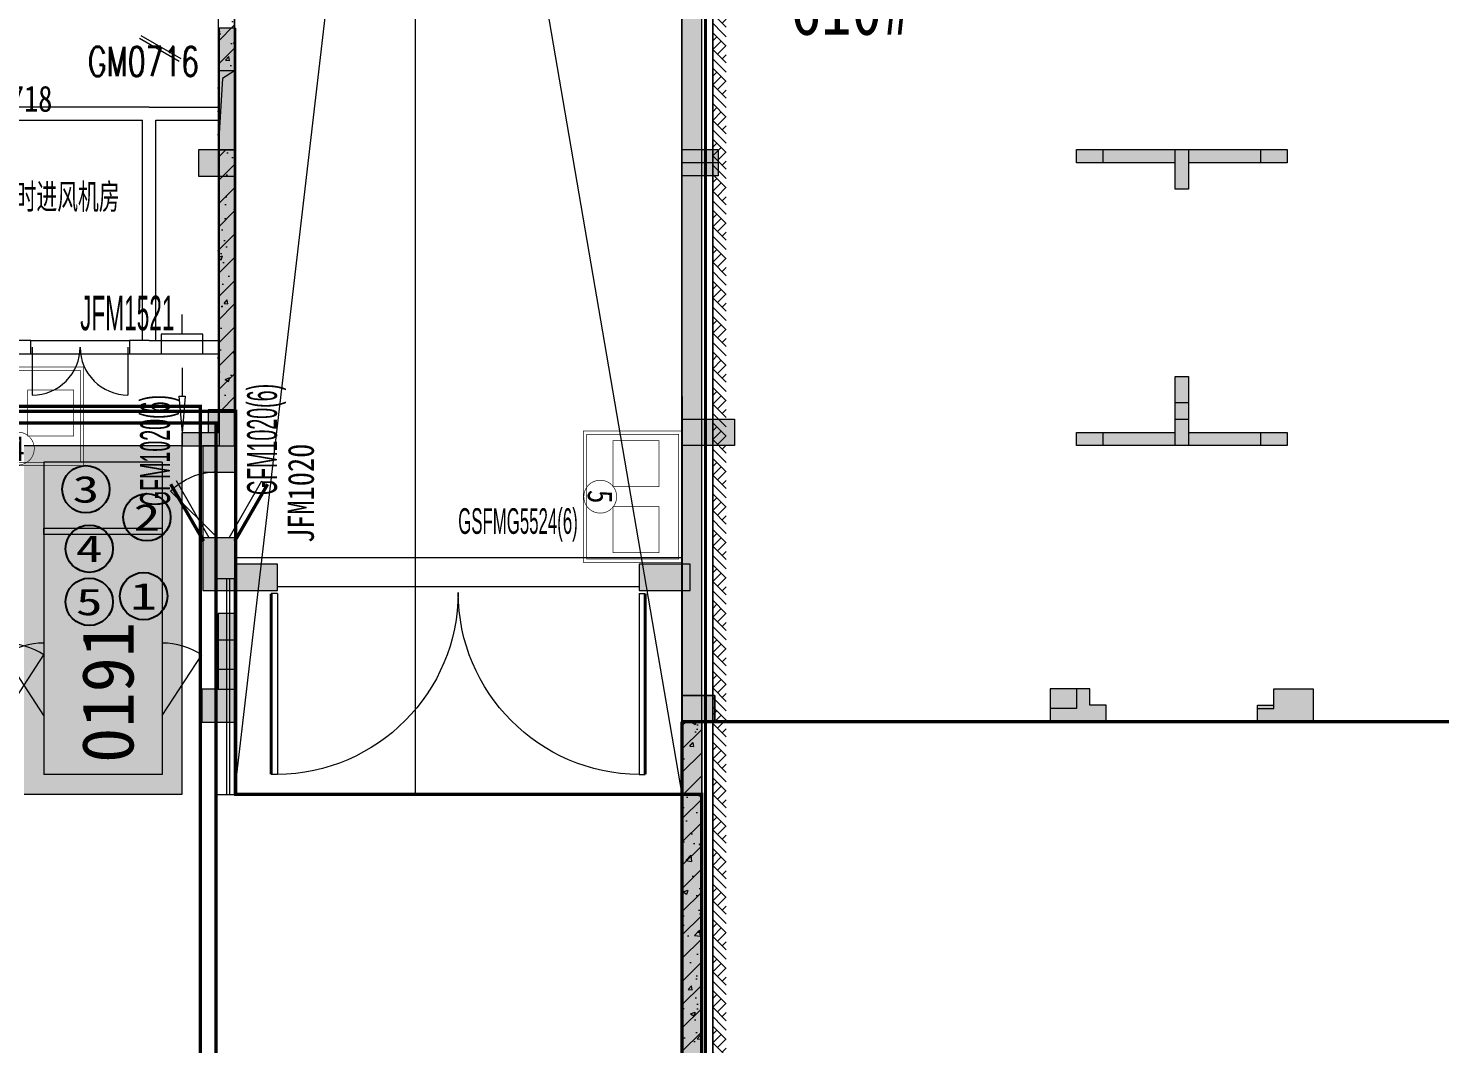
# Model space of a CAD drawing. Extents: x -264757 to 1033689, y 4049843 to 4347093.
# Drawn here: x -31994 to -10533, y 4177216 to 4192658 of the extents above; entities that cross this region are included whole.
import ezdxf
from ezdxf.enums import TextEntityAlignment as Align

# ---------------------------------------------------------------- set-up
doc = ezdxf.new("R2010")
doc.units = 0
doc.header["$LTSCALE"] = 1000
doc.header["$MEASUREMENT"] = 0
doc.linetypes.add('DASH', pattern=[0.35, 0.25, -0.1])
for name, color, linetype in [('AX-01DK-PB01$0$AX-03CK-02-PB01$0$AX-03CK-02-PB01$0$PUB_HATCH', 8, 'Continuous'), ('AX-01DK-PB01$0$AX-03CK-02-PB01$0$AX-03CK-02-PB01$0$人防$0$人防$0$A-WIND-IDEN', 8, 'Continuous'), ('AX-01DK-PB01$0$AX-03CK-02-PB01$0$AX-03CK-02-PB01$0$人防$0$人防$0$DOOR_FIRE_TEXT', 8, 'Continuous'), ('不利因素2-紧邻集水坑、排水沟', 7, 'Continuous'), ('不利因素3-紧邻房间出入口', 7, 'Continuous'), ('不利因素4-紧邻行车坡道', 7, 'Continuous'), ('不利因素5-单面靠墙', 7, 'Continuous'), ('不利因素9-坡道上停车', 7, 'Continuous'), ('普通车位', 7, 'Continuous')]:
    doc.layers.add(name, color=color, linetype=linetype)
for name, color, linetype, plot in [('AX-01DK-PB01$0$AX-03CK-02-PB01$0$AX-03CK-02-PB01$0$人防$0$WINDOW_TEXT', 8, 'Continuous', False), ('AX-01DK-PB01$0$AX-03CK-02-PB01$0$人防$0$人防$0$WINDOW_TEXT', 8, 'Continuous', False), ('WINDOW_TEXT', 8, 'Continuous', False)]:
    doc.layers.add(name, color=color, linetype=linetype, plot=plot)
doc.layers.add('无关图层', color=8, linetype='Continuous', lineweight=0)
doc.layers.add('车位归属楼栋范围线', color=7, linetype='Continuous', true_color=0x19e6c7)
doc.styles.add('-宋体', font='', dxfattribs={"width": 0.8})
doc.styles.add('AX-01DK-PB01$0$AX-03CK-02-PB01$0$AX-03CK-02-PB01$0$_TCH_DIM', font='SIMPLEX', dxfattribs={"bigfont": 'GBCBIG'})
doc.styles.add('AX-01DK-PB01$0$AX-03CK-02-PB01$0$AX-03CK-02-PB01$0$人防$0$_TCH_DIM', font='SIMPLEX', dxfattribs={"bigfont": 'GBCBIG'})
doc.styles.add('AX-01DK-PB01$0$AX-03CK-02-PB01$0$AX-03CK-02-PB01$0$人防$0$人防$0$_TCH_DIM', font='$ GAD E', dxfattribs={"width": 0.7, "bigfont": '$ GAD C'})
doc.styles.add('AX-01DK-PB01$0$AX-03CK-02-PB01$0$人防$0$人防$0$_TCH_WINDOW', font='$ GAD E', dxfattribs={"width": 0.7, "bigfont": '$ GAD C'})
doc.styles.add('AX-01DK-PB01$1$AX-001DK-01-PB01-02$0$黑体', font='simhei.ttf')
doc.styles.add('AX-ACK-BIANH1$0$黑体', font='simhei.ttf')
doc.styles.add('AX-ACK-P01-WALL$0$黑体', font='simhei.ttf')
doc.styles.add('SX-ACK-PB01-WNC-ALL$0$黑体', font='simhei.ttf')
doc.styles.add('坑编号', font='', dxfattribs={"width": 0.8})
doc.styles.add('黑体', font='simhei.ttf')
doc.styles.get('-宋体').set_extended_font_data('SimSun')
doc.styles.get('坑编号').set_extended_font_data('SimSun')

# ---------------------------------------------------------------- blocks, each defined once
blk = doc.blocks.new('SX-ACK-PB01-WNC-ALL$0$20200722.21182536')
at = {"layer": '不利因素3-紧邻房间出入口', "true_color": 0xe4d218}
h = blk.add_hatch(color=52, dxfattribs=at)
h.dxf.hatch_style = 1
edge = h.paths.add_edge_path()
edge.add_arc((360, 360), 360, 0, 360)
at = {"layer": '不利因素3-紧邻房间出入口'}
blk.add_circle((360, 360), 360, dxfattribs=at)
at = {"layer": '不利因素3-紧邻房间出入口', "style": 'SX-ACK-PB01-WNC-ALL$0$黑体', "width": 1.390625}
blk.add_text('3', height=407, dxfattribs=at).set_placement((156, 156), (564, 156), align=Align.FIT)
blk = doc.blocks.new('20200722.21182971')
at = {"layer": '不利因素4-紧邻行车坡道', "true_color": 0x9591ce}
h = blk.add_hatch(color=193, dxfattribs=at)
h.dxf.hatch_style = 1
edge = h.paths.add_edge_path()
edge.add_arc((360, 360), 360, 0, 360)
at = {"layer": '不利因素4-紧邻行车坡道'}
blk.add_circle((360, 360), 360, dxfattribs=at)
at = {"layer": '不利因素4-紧邻行车坡道', "style": '黑体', "width": 1.390625}
blk.add_text('4', height=407, dxfattribs=at).set_placement((156, 156), (564, 156), align=Align.FIT)
blk = doc.blocks.new('SX-ACK-PB01-WNC-ALL$0$20200722.21183209')
at = {"layer": '不利因素5-单面靠墙', "true_color": 0x6d711d}
h = blk.add_hatch(color=66, dxfattribs=at)
h.dxf.hatch_style = 1
edge = h.paths.add_edge_path()
edge.add_arc((360, 360), 360, 0, 360)
at = {"layer": '不利因素5-单面靠墙'}
blk.add_circle((360, 360), 360, dxfattribs=at)
at = {"layer": '不利因素5-单面靠墙', "style": 'SX-ACK-PB01-WNC-ALL$0$黑体', "width": 1.390625}
blk.add_text('5', height=407, dxfattribs=at).set_placement((156, 156), (564, 156), align=Align.FIT)
blk = doc.blocks.new('20200722.21182239')
at = {"layer": '不利因素2-紧邻集水坑、排水沟', "true_color": 0xc46e92}
h = blk.add_hatch(color=233, dxfattribs=at)
h.dxf.hatch_style = 1
edge = h.paths.add_edge_path()
edge.add_arc((360, 360), 360, 0, 360)
at = {"layer": '不利因素2-紧邻集水坑、排水沟'}
blk.add_circle((360, 360), 360, dxfattribs=at)
at = {"layer": '不利因素2-紧邻集水坑、排水沟', "style": '黑体', "width": 1.390625}
blk.add_text('2', height=407, dxfattribs=at).set_placement((156, 156), (564, 156), align=Align.FIT)
blk = doc.blocks.new('AX-01DK-PB01$1$$LinePat$素土夯实')
at = {"layer": '无关图层'}
for p, q in [((0, -210), (210, 0)), ((120, -300), (420, 0)), ((420, 0), (608, -188)), ((495, -300), (795, 0)), ((615, 0), (705, -90)), ((210, -210), (300, -300)), ((315, -105), (502, -293)), ((705, -300), (795, -210))]:
    blk.add_line(p, q, dxfattribs=at)
blk = doc.blocks.new('*U123')
at = {"layer": '无关图层', "const_width": 10}
for points in [[(1000, 0), (-1000, 0), (-1000, 1500), (1000, 1500)], [(950, 50), (-950, 50), (-950, 1450), (950, 1450)], [(-150, 1050), (-850, 1050), (-850, 350), (-150, 350)], [(850, 1050), (150, 1050), (150, 350), (850, 350)]]:
    blk.add_lwpolyline(points, close=True, dxfattribs=at)
blk.add_lwpolyline([(0, 1492, 0.098491), (-96, 1473, 0.098491), (-177, 1419, 0.098491), (-231, 1338, 0.098491), (-250, 1242, 0.098491), (-231, 1146, 0.098491), (-177, 1065, 0.098491), (-96, 1011, 0.098491), (0, 992, 0.098491), (96, 1011, 0.098491), (177, 1065, 0.098491), (231, 1146, 0.098491), (250, 1242, 0.098491), (231, 1338, 0.098491), (177, 1419, 0.098491), (96, 1473, 0.098491)], format="xyb", close=True, dxfattribs=at)
at = {"layer": '无关图层', "style": '坑编号', "width": 0.8}
blk.add_attdef('X', text='', height=380, dxfattribs=at).set_placement((0, 1242), align=Align.MIDDLE_CENTER)
blk = doc.blocks.new('*U117')
at = {"layer": '无关图层', "const_width": 10}
for points in [[(1000, 0), (-1000, 0), (-1000, 1500), (1000, 1500)], [(950, 50), (-950, 50), (-950, 1450), (950, 1450)], [(-150, 1050), (-850, 1050), (-850, 350), (-150, 350)], [(850, 1050), (150, 1050), (150, 350), (850, 350)]]:
    blk.add_lwpolyline(points, close=True, dxfattribs=at)
blk.add_lwpolyline([(0, 1492, 0.098491), (-96, 1473, 0.098491), (-177, 1419, 0.098491), (-231, 1338, 0.098491), (-250, 1242, 0.098491), (-231, 1146, 0.098491), (-177, 1065, 0.098491), (-96, 1011, 0.098491), (0, 992, 0.098491), (96, 1011, 0.098491), (177, 1065, 0.098491), (231, 1146, 0.098491), (250, 1242, 0.098491), (231, 1338, 0.098491), (177, 1419, 0.098491), (96, 1473, 0.098491)], format="xyb", close=True, dxfattribs=at)
at = {"layer": '无关图层', "style": '坑编号', "width": 0.8}
blk.add_attdef('X', text='', height=380, dxfattribs=at).set_placement((0, 1242), align=Align.MIDDLE_CENTER)
blk = doc.blocks.new('fasdfasdfasdfasdfasdf')
at = {"layer": '不利因素9-坡道上停车', "true_color": 0xe0aa15}
h = blk.add_hatch(color=42, dxfattribs=at)
h.dxf.hatch_style = 1
edge = h.paths.add_edge_path()
edge.add_arc((-119587, 4058555), 720, 0, 360)
at = {"layer": '不利因素9-坡道上停车'}
blk.add_circle((-119587, 4058555), 720, dxfattribs=at)
at = {"layer": '不利因素9-坡道上停车', "style": 'AX-ACK-P01-WALL$0$黑体', "width": 1.390625}
blk.add_text('1', height=815, dxfattribs=at).set_placement((-119994, 4058148), (-119180, 4058148), align=Align.FIT)
blk = doc.blocks.new('AX-01DK-PB01$0$AX-03CK-02-PB01$0$AX-03CK-02-PB01$0$人防$0$$DorLib2D$00000181')
at = {"layer": '无关图层'}
for p, q in [((-0.533, 0.141), (0.333, 0.641)), ((-0.5, 0.083), (0.366, 0.583))]:
    blk.add_line(p, q, dxfattribs=at)
blk = doc.blocks.new('AX-01DK-PB01$0$AX-03CK-02-PB01$0$AX-03CK-02-PB01$0$人防$0$人防$0$$DorLib2D$00000004')
at = {"layer": '无关图层'}
for p, q in [((-0.485, 0), (-0.485, 0.485)), ((0.485, 0), (0.485, 0.485))]:
    blk.add_line(p, q, dxfattribs=at)
at = {"layer": '无关图层', "lineweight": 13}
for centre, start, end in [((-0.485, 0), 0, 90), ((0.485, 0), 90, 180)]:
    blk.add_arc(centre, 0.485, start, end, dxfattribs=at)
blk = doc.blocks.new('AX-01DK-PB01$0$AX-03CK-02-PB01$0$人防$0$人防$0$$U_DORLIB2D$00000002')
at = {"layer": '无关图层'}
for p, q in [((-0.5, 0.545), (-0.5167, 0.545)), ((-0.5, 0.045), (-0.5, 0.545)), ((0.5, 0.045), (0.5, 0.545)), ((0.5, 0.545), (0.5167, 0.545)), ((-0.5, 0.045), (-0.5167, 0.045)), ((0.5, 0.045), (0.5167, 0.045)), ((-0.5, 0.025), (0.5, 0.025))]:
    blk.add_line(p, q, dxfattribs=at)
at = {"layer": '无关图层', "const_width": 0.00833}
for points in [[(-0.5167, 0.045), (-0.5167, 0.545)], [(0.5167, 0.045), (0.5167, 0.545)]]:
    blk.add_lwpolyline(points, dxfattribs=at)
at = {"layer": '无关图层'}
for centre, start, end in [((-0.5042, 0.0408), 0.0945, 89.5248), ((0.5042, 0.0408), 90.4752, 179.9055)]:
    blk.add_arc(centre, 0.5042, start, end, dxfattribs=at)
blk = doc.blocks.new('AX-01DK-PB01$0$AX-03CK-02-PB01$0$AX-03CK-02-PB01$0$人防$0$人防$0$$DorLib2D$00000191')
at = {"layer": '无关图层'}
blk.add_line((-0.5, 0.15), (0.366, 0.65), dxfattribs=at)
at = {"layer": '无关图层', "const_width": 0.05}
blk.add_lwpolyline([(-0.55, 0.237), (0.316, 0.737)], dxfattribs=at)
blk = doc.blocks.new('$DorLib2D$00000114')
at = {"layer": '无关图层'}
blk.add_line((0.5, 0), (-0.207, 0.707), dxfattribs=at)
blk.add_arc((0.5, 0), 1, 135, 180, dxfattribs=at)
blk = doc.blocks.new('$风口$00000098')
at = {"layer": '无关图层'}
for p, q in [((99.9, 250), (99.9, -250)), ((0, 200), (99.9, 200)), ((0, -200), (0, 200)), ((0, 0), (-100, 0)), ((171.6, 0), (315.1, 0)), ((315.1, 31.5), (500, 0)), ((315.1, 31.5), (315.1, -31.5)), ((315.1, -31.5), (500, 0)), ((99.9, -200), (0, -200))]:
    blk.add_line(p, q, dxfattribs=at)
blk = doc.blocks.new('A$C7e5eb487')
at = {"layer": '普通车位', "true_color": 0xf18f8e}
h = blk.add_hatch(color=11, dxfattribs=at)
h.dxf.hatch_style = 1
h.paths.add_polyline_path([(2400, 0), (2400, -5300), (0, -5300), (0, 0)])

msp = doc.modelspace()

# ---------------------------------------------------------------- hatches: boundary and pattern name
at = {"layer": 'AX-01DK-PB01$0$AX-03CK-02-PB01$0$AX-03CK-02-PB01$0$PUB_HATCH'}
for points in [[(-29091.2, 4192658.4), (-29091.2, 4187782.5), (-28841.2, 4187782.5), (-28841.2, 4192658.4)], [(-28841.2, 4187782.5), (-29091.2, 4187782.5), (-29091.2, 4186308), (-28841.2, 4186308)], [(-29341.2, 4186308), (-29341.2, 4185908.6), (-28841.2, 4185908.6), (-28841.2, 4186308)], [(-28841.2, 4184508.7), (-28841.2, 4184908.6), (-29341.2, 4184908.6), (-29341.2, 4184108.8)], [(-29341.2, 4184108.8), (-28206.6, 4184108.7), (-28206.6, 4184508.7), (-28841.2, 4184508.7)], [(-21931.6, 4184508), (-22706.6, 4184508.1), (-22706.6, 4184108.1), (-21931.7, 4184108)]]:
    msp.add_hatch(color=256, dxfattribs=at).paths.add_polyline_path(points)
at = {"layer": '无关图层'}
for points in [[(-22055.5, 4195663.1), (-22055.5, 4175258), (-21755.5, 4174958), (-21755.5, 4195663.1)], [(-28856.6, 4190808), (-29406.8, 4190808), (-29406.8, 4190408), (-28856.6, 4190408)], [(-21505.9, 4190413.1), (-22055.8, 4190413.1), (-22055.8, 4190813.1), (-21505.9, 4190813.1)], [(-15655.1, 4190613.1), (-16055.1, 4190613.1), (-16055.1, 4190813.1), (-15655.1, 4190813.1)], [(-15655.1, 4190613.1), (-16055.1, 4190613.1), (-16055.1, 4190813.1), (-15655.1, 4190813.1)], [(-14555.3, 4190213.1), (-14555.3, 4190813.1), (-14355.3, 4190813.1), (-14355.3, 4190213.1)], [(-13255.1, 4190813.1), (-12855.1, 4190813.1), (-12855.1, 4190613.1), (-13255.1, 4190613.1)], [(-13255.1, 4190813.1), (-12855.1, 4190813.1), (-12855.1, 4190613.1), (-13255.1, 4190613.1)], [(-14555.3, 4186963.1), (-14555.3, 4187363.1), (-14355.3, 4187363.1), (-14355.3, 4186963.1)], [(-28856.6, 4186858), (-29256.8, 4186858), (-29256.8, 4186508), (-29656.4, 4186508), (-29656.4, 4186308), (-28856.6, 4186308)], [(-22055.5, 4186711.3), (-21255.3, 4186711.3), (-21255.3, 4186311.3), (-22055.5, 4186311.3)], [(-14555.3, 4186713.1), (-14355.3, 4186713.1), (-14355.3, 4186313.1), (-14555.3, 4186313.1)], [(-15655.3, 4186313.1), (-16055.3, 4186313.1), (-16055.3, 4186513.1), (-15655.3, 4186513.1)], [(-13255.3, 4186513.1), (-12855.3, 4186513.1), (-12855.3, 4186313.1), (-13255.3, 4186313.1)], [(-28857.1, 4183357.8), (-28856.6, 4183757.9), (-29106.3, 4183757.9), (-29106.9, 4183357.8)], [(-28856.9, 4182909), (-29106.6, 4182908.7), (-29106.8, 4182609), (-29356.8, 4182609), (-29356.6, 4182108), (-28856.7, 4182108)], [(-21555.6, 4182113.1), (-22055.6, 4182113.1), (-22055.6, 4182513.1), (-21555.6, 4182513.1)], [(-21555.3, 4182113.1), (-22055.3, 4182113.1), (-22055.3, 4182513.1), (-21555.3, 4182513.1)], [(-15604.9, 4182113.1), (-15604.9, 4182363.1), (-15854.9, 4182363.1), (-15854.9, 4182613.1), (-16054.9, 4182613.1), (-16454.9, 4182613.1), (-16454.9, 4182113.1), (-16054.9, 4182113.1)], [(-13305.3, 4182113.1), (-13305.3, 4182363.1), (-13055.3, 4182363.1), (-13055.3, 4182613.1), (-12855.3, 4182613.1), (-12455.3, 4182613.1), (-12455.3, 4182113.1), (-12855.3, 4182113.1)]]:
    msp.add_hatch(color=256, dxfattribs=at).paths.add_polyline_path(points)
h = msp.add_hatch(dxfattribs=at)
h.set_pattern_fill('钢筋混凝土', color=256, scale=100)
h.set_pattern_definition([(45, (-1789997.63, 3738654.21), (-176.776695, 176.776695), []), (50, (-1789997.6, 3738654.2), (717.26018, -62.75213), [75, -825]), (355, (-1789997.6, 3738654.2), (-138.75133, 752.19213), [60, -660]), (100.4514, (-1789937.86, 3738649), (578.50938, 689.43954), [63.7402, -701.1421]), (46.1842, (-1789997.6, 3738854.2), (1067.24105, -165.519), [112.5, -1237.5]), (96.6356, (-1789908.7, 3738840.4), (934.6627, 974.1179), [95.6103, -1051.713]), (351.1842, (-1789997.6, 3738854.2), (934.66195, 974.1186), [90, -990]), (21, (-1789897.6, 3738804.2), (596.90705, -402.6189), [75, -825]), (326, (-1789897.6, 3738804.2), (243.31533, 725.15005), [60, -660]), (71.4514, (-1789847.9, 3738770.66), (840.22263, 322.5305), [63.7402, -701.1421]), (37.5, (-1789997.63, 3738654.2), (12.159855, 332.893854), [0, -652, 0, -670, 0, -662.5]), (7.5, (-1789997.63, 3738654.2), (263.06954, 394.41171), [0, -382, 0, -637, 0, -252.5]), (327.5, (-1790220.63, 3738654.2), (533.822436, -22.55487), [0, -250, 0, -780, 0, -1035]), (317.5, (-1790320.63, 3738654.2), (583.18617, 100.10498), [0, -325, 0, -518, 0, -735])])
h.paths.add_polyline_path([(-28856.6, 4194608), (-29106.8, 4194608), (-29107, 4186856.9), (-28856.8, 4186856.9)])
h.paths.add_polyline_path([(-29106.8, 4190808), (-28856.6, 4190808), (-28856.6, 4192008), (-29106.8, 4192008)], flags=16)
h = msp.add_hatch(dxfattribs=at)
h.set_pattern_fill('ARMORED', color=256, scale=100)
h.set_pattern_definition([(50, (-1091491.9, 3798625.64), (358.63009, -31.37607), [37.5, -412.5]), (355, (-1091491.9, 3798625.64), (-69.37567, 376.09607), [30, -330]), (100.4514, (-1091462, 3798623.02), (289.25469, 344.71977), [31.8701, -350.57106]), (46.1842, (-1091491.9, 3798725.64), (533.62052, -82.7595), [56.25, -618.75]), (96.6356, (-1091447.4, 3798718.74), (467.33135, 487.05894), [47.80514, -525.8565]), (351.1842, (-1091491.9, 3798725.64), (467.33097, 487.0593), [45, -495]), (21, (-1091441.9, 3798700.64), (298.453526, -201.309445), [37.5, -412.5]), (326, (-1091441.9, 3798700.64), (121.65767, 362.57502), [30, -330]), (71.4514, (-1091417.02, 3798683.86), (420.11131, 161.26525), [31.8701, -350.57106]), (37.5, (-1091491.89, 3798625.64), (6.079928, 166.446927), [0, -326, 0, -335, 0, -331.25]), (7.5, (-1091491.89, 3798625.64), (131.53477, 197.205856), [0, -191, 0, -318.5, 0, -126.25]), (327.5, (-1091603.39, 3798625.64), (266.911218, -11.277436), [0, -125, 0, -390, 0, -517.5]), (317.5, (-1091653.4, 3798625.64), (291.593085, 50.05249), [0, -162.5, 0, -259, 0, -367.5]), (45, (-1091491.9, 3798625.64), (-176.776695, 176.776695), [])])
h.paths.add_polyline_path([(-22055.5, 4194613.1), (-21755.5, 4194613.1), (-21755.5, 4182113.1), (-22055.5, 4182113.1)])
h = msp.add_hatch(color=256, dxfattribs=at)
h.dxf.hatch_style = 1
h.paths.add_polyline_path([(-21505.8, 4190813.1), (-21505.8, 4190613.1), (-21805.5, 4190613.1), (-21805.2, 4190613.1), (-22055.2, 4190613.1), (-22055.5, 4190813.1)])
h = msp.add_hatch(color=256, dxfattribs=at)
h.dxf.hatch_style = 1
h.paths.add_polyline_path([(-14355.3, 4190613.1), (-14355.3, 4190213.1), (-14555.3, 4190213.1), (-14555.3, 4190613.1), (-16055.3, 4190613.1), (-16055.3, 4190813.1), (-15705.3, 4190813.1), (-15705.3, 4190813.1), (-13205.3, 4190813.1), (-13205.3, 4190813.1), (-12855.3, 4190813.1), (-12855.3, 4190613.1)])
h = msp.add_hatch(color=256, dxfattribs=at)
h.dxf.hatch_style = 1
h.paths.add_polyline_path([(-16055.3, 4186513.1), (-14555.3, 4186513.1), (-14555.3, 4187363.1), (-14355.3, 4187363.1), (-14355.3, 4186513.1), (-12855.3, 4186513.1), (-12855.3, 4186313.1), (-16055.3, 4186313.1)])
h = msp.add_hatch(color=256, dxfattribs=at)
h.dxf.hatch_style = 1
h.paths.add_polyline_path([(-28856.8, 4186858), (-29106.8, 4186858), (-29106.8, 4186508), (-29656.8, 4186508), (-29656.8, 4186308), (-28856.8, 4186308)])
h = msp.add_hatch(color=256, dxfattribs=at)
h.dxf.hatch_style = 1
h.paths.add_polyline_path([(-22052.4, 4186711.3), (-21805.5, 4186711.3), (-21255.3, 4186711.3), (-21255.3, 4186311.3), (-22055.5, 4186311.3)])
h = msp.add_hatch(color=256, dxfattribs=at)
h.dxf.hatch_style = 1
h.paths.add_polyline_path([(-28857.1, 4183758), (-29106.6, 4183758), (-29106.6, 4182607.9), (-28857.1, 4182607.9)])
h = msp.add_hatch(color=256, dxfattribs=at)
h.dxf.hatch_style = 1
h.paths.add_polyline_path([(-21805.2, 4182513.1), (-22055.4, 4182513.1), (-22055.6, 4182113.1), (-21555.3, 4182113.1), (-21555.3, 4182513.1), (-21805.5, 4182513.1)])
h = msp.add_hatch(color=256, dxfattribs=at)
h.dxf.hatch_style = 1
h.paths.add_polyline_path([(-15604.9, 4182113.1), (-15604.9, 4182363.1), (-15854.9, 4182363.1), (-15854.9, 4182613.1), (-16054.9, 4182613.1), (-16054.9, 4182313.1), (-16454.9, 4182313.1), (-16454.9, 4182113.1), (-16054.9, 4182113.1)])
h = msp.add_hatch(color=256, dxfattribs=at)
h.dxf.hatch_style = 1
h.paths.add_polyline_path([(-13305.3, 4182113.1), (-13305.3, 4182313.1), (-13055.3, 4182313.1), (-13055.3, 4182613.1), (-12855.3, 4182613.1), (-12455.3, 4182613.1), (-12455.3, 4182113.1), (-12855.3, 4182113.1)])
h = msp.add_hatch(dxfattribs=at)
h.set_pattern_fill('钢筋混凝土', color=256, scale=100)
h.set_pattern_definition([(45, (-4e-05, 0.0001), (-176.776695, 176.776695), []), (50, (-4e-05, 0.0001), (717.26018, -62.752135), [75, -825]), (355, (-4e-05, 0.0001), (-138.75133, 752.19213), [60, -660]), (100.4514, (59.8, -5.2), (578.50938, 689.43954), [63.74019, -701.14211]), (46.1842, (-4e-05, 200), (1067.24105, -165.51901), [112.5, -1237.5]), (96.6356, (88.9, 186.2), (934.6627, 974.11787), [95.6103, -1051.713]), (351.1842, (-4e-05, 200), (934.66195, 974.1186), [90, -990]), (21, (100, 150), (596.90705, -402.61889), [75, -825]), (326, (100, 150), (243.31533, 725.15005), [60, -660]), (71.4514, (149.74, 116.45), (840.22263, 322.5305), [63.74019, -701.14211]), (37.5, (-4e-05, 0.0001), (12.159855, 332.893854), [0, -652, 0, -670, 0, -662.5]), (7.5, (-4e-05, 0.0001), (263.069537, 394.411712), [0, -382, 0, -637, 0, -252.5]), (327.5, (-223, 0.0001), (533.822436, -22.554872), [0, -250, 0, -780, 0, -1035]), (317.5, (-323, 0.0001), (583.18617, 100.10498), [0, -325, 0, -518, 0, -735])])
h.paths.add_polyline_path([(-22054.6, 4182113.1), (-21754.6, 4182113.1), (-21754.6, 4174958), (-22154.6, 4174958), (-22154.6, 4166608), (-22454.6, 4166608), (-22454.6, 4175258), (-22054.6, 4175258)])

# ---------------------------------------------------------------- linework, layer by layer
for p, q in [((-28856.4, 4181008), (-26106.4, 4204606.7)), ((-28855.3, 4181008), (-28855.3, 4204608)), ((-26106.4, 4181008), (-26106.4, 4204606.7, 0)), ((-26106.4, 4204606.7), (-22055.8, 4181008.1)), ((-22055.5, 4195663.1), (-22055.5, 4175258)), ((-21755.5, 4195663.1), (-21755.5, 4174958)), ((-22058.5, 4195505.3), (-22053.5, 4181008)), ((-21705, 4174908), (-21704.9, 4195408)), ((-21694.9, 4195398), (-21695, 4174898)), ((-21684.9, 4195388), (-21685, 4174888)), ((-21585, 4174788), (-21584.9, 4195288)), ((-21584.9, 4195288), (-21585, 4174788)), ((-29091.2, 4192658.4), (-29091.2, 4187782.5)), ((-28841.2, 4192658.4), (-29091.2, 4192658.4)), ((-28841.2, 4192658.4), (-28841.2, 4187782.5)), ((-30155.7, 4191457.9), (-32256.3, 4191457.9)), ((-30155.7, 4191457.9), (-29107.1, 4191457.9)), ((-29107.1, 4191457.9), (-29107.1, 4191257.9)), ((-32256.3, 4191257.9), (-30255.7, 4191257.9)), ((-30255.7, 4187907.5), (-30255.7, 4191257.9)), ((-30055.7, 4187907.5), (-30055.7, 4191257.9)), ((-30055.7, 4191257.9), (-29107.1, 4191257.9)), ((-31955.1, 4187907.5), (-33154.5, 4187907.5)), ((-31955.1, 4187707.5), (-31955.1, 4187907.5)), ((-31955.1, 4187907.5), (-30455.1, 4187907.5)), ((-30155.7, 4187907.5), (-30455.1, 4187907.5)), ((-30455.1, 4187907.5), (-30455.1, 4187707.5)), ((-30155.7, 4187907.5), (-29091.2, 4187907.5)), ((-33154.5, 4187707.5), (-31955.1, 4187707.5)), ((-31955.1, 4187707.5), (-30455.1, 4187707.5)), ((-30455.1, 4187707.5), (-30155.7, 4187707.5)), ((-30155.7, 4187707.5), (-29091.2, 4187707.5)), ((-29091.2, 4187782.5), (-29091.2, 4186308)), ((-28841.2, 4187782.5), (-28841.2, 4186308)), ((-29657, 4186308.6), (-32057, 4186308.6)), ((-29657, 4186308.6), (-29657, 4181008.6, 0)), ((-29091.2, 4186308), (-29341.2, 4186308)), ((-29341.2, 4186308), (-29341.2, 4185908.6)), ((-28841.2, 4185908.6), (-28841.2, 4186308)), ((-29957, 4186058.6), (-31757, 4186058.6)), ((-31757, 4186058.6), (-31757, 4181308.6, 0)), ((-29957, 4186058.6), (-29957, 4181308.6, 0)), ((-29341.2, 4185908.6), (-28841.2, 4185908.6)), ((-29341.2, 4185908.6), (-29341.2, 4184908.6)), ((-28841.2, 4185908.6), (-28841.2, 4184908.6)), ((-31757, 4185058.6), (-29957, 4185058.6)), ((-31757, 4184958.6), (-31757, 4185058.6)), ((-29957, 4185058.6), (-29957, 4184958.6)), ((-29957, 4184958.6), (-31757, 4184958.6)), ((-28841.2, 4184908.6), (-29341.2, 4184908.6)), ((-29341.2, 4184908.6), (-29341.2, 4184108.8)), ((-28841.2, 4184508.7), (-28841.2, 4184908.6)), ((-28856.4, 4184608), (-22055.8, 4184608)), ((-28206.6, 4184508.7), (-28841.2, 4184508.7)), ((-28206.6, 4184108.7), (-28206.6, 4184508.7)), ((-21931.6, 4184508), (-22706.6, 4184508.1)), ((-22706.6, 4184508.1), (-22706.6, 4184108.1)), ((-21931.7, 4184108), (-21931.6, 4184508)), ((-29158.7, 4184285.8), (-29155.8, 4181007.8)), ((-28858.5, 4184285.8), (-29158.7, 4184285.8)), ((-28980.7, 4184285.8), (-28980.8, 4181007.8)), ((-28930.6, 4184285.8), (-28980.7, 4184285.8)), ((-28930.8, 4181007.8), (-28930.6, 4184285.8)), ((-28855.8, 4181007.8), (-28858.5, 4184285.8)), ((-29341.2, 4184108.8), (-28206.6, 4184108.7)), ((-22706.6, 4184108.1), (-21931.7, 4184108)), ((-31757, 4182208.6), (-32357, 4183130.6)), ((-32357, 4182208.6), (-31757, 4183130.6)), ((-29957, 4182208.6), (-29357, 4183130.6)), ((-29957, 4181308.6, 0), (-31757, 4181308.6, 0)), ((-29657, 4181008.6, 0), (-32057, 4181008.6, 0)), ((-29155.8, 4181007.8), (-28855.8, 4181007.8)), ((-28980.8, 4181007.8), (-28930.8, 4181007.8)), ((-28855.4, 4181007.8), (-22055.8, 4181008.1)), ((-22053.5, 4181008), (-28855.3, 4181008))]:
    msp.add_line(p, q, dxfattribs=at)
at = {"layer": '无关图层', "ltscale": 0.5}
for points in [[(-28856.6, 4194608), (-29106.8, 4194608), (-29107, 4186856.9), (-28856.8, 4186856.9)], [(-28856.7, 4192008), (-29106.9, 4192008), (-29106.9, 4190808), (-28856.7, 4190808)], [(-21505.8, 4190813.1), (-21505.8, 4190613.1), (-21805.5, 4190613.1), (-21805.2, 4190613.1), (-22055.2, 4190613.1), (-22055.5, 4190813.1)]]:
    msp.add_lwpolyline(points, close=True, dxfattribs=at)
at = {"layer": '无关图层'}
for points in [[(-22055.5, 4194613.1), (-21755.5, 4194613.1), (-21755.5, 4182113.1), (-22055.5, 4182113.1)], [(-28856.6, 4190808), (-29406.8, 4190808), (-29406.8, 4190408), (-28856.6, 4190408)], [(-21505.9, 4190413.1), (-22055.8, 4190413.1), (-22055.8, 4190813.1), (-21505.9, 4190813.1)], [(-15705.3, 4190813.1), (-15705.3, 4190813.1), (-13205.3, 4190813.1), (-13205.3, 4190813.1), (-12855.3, 4190813.1), (-12855.3, 4190613.1), (-14355.3, 4190613.1), (-14355.3, 4190213.1), (-14555.3, 4190213.1), (-14555.3, 4190613.1), (-16055.3, 4190613.1), (-16055.3, 4190813.1)], [(-15655.1, 4190613.1), (-16055.1, 4190613.1), (-16055.1, 4190813.1), (-15655.1, 4190813.1)], [(-15655.1, 4190613.1), (-16055.1, 4190613.1), (-16055.1, 4190813.1), (-15655.1, 4190813.1)], [(-14555.3, 4190213.1), (-14555.3, 4190813.1), (-14355.3, 4190813.1), (-14355.3, 4190213.1)], [(-13255.1, 4190813.1), (-12855.1, 4190813.1), (-12855.1, 4190613.1), (-13255.1, 4190613.1)], [(-13255.1, 4190813.1), (-12855.1, 4190813.1), (-12855.1, 4190613.1), (-13255.1, 4190613.1)], [(-16055.3, 4186513.1), (-14555.3, 4186513.1), (-14555.3, 4187363.1), (-14355.3, 4187363.1), (-14355.3, 4186513.1), (-12855.3, 4186513.1), (-12855.3, 4186313.1), (-16055.3, 4186313.1)], [(-14555.3, 4186963.1), (-14555.3, 4187363.1), (-14355.3, 4187363.1), (-14355.3, 4186963.1)], [(-28856.8, 4186858), (-29106.8, 4186858), (-29106.8, 4186508), (-29656.8, 4186508), (-29656.8, 4186308), (-28856.8, 4186308)], [(-28856.6, 4186858), (-29256.8, 4186858), (-29256.8, 4186508), (-29656.4, 4186508), (-29656.4, 4186308), (-28856.6, 4186308)], [(-22052.4, 4186711.3), (-21805.5, 4186711.3), (-21805.5, 4186711.3), (-21255.3, 4186711.3), (-21255.3, 4186311.3), (-22055.5, 4186311.3)], [(-22055.5, 4186711.3), (-21255.3, 4186711.3), (-21255.3, 4186311.3), (-22055.5, 4186311.3)], [(-14555.3, 4186713.1), (-14355.3, 4186713.1), (-14355.3, 4186313.1), (-14555.3, 4186313.1)], [(-15655.3, 4186313.1), (-16055.3, 4186313.1), (-16055.3, 4186513.1), (-15655.3, 4186513.1)], [(-13255.3, 4186513.1), (-12855.3, 4186513.1), (-12855.3, 4186313.1), (-13255.3, 4186313.1)], [(-28857.1, 4183357.8), (-28856.6, 4183757.9), (-29106.3, 4183757.9), (-29106.9, 4183357.8)], [(-28857.1, 4183758), (-29106.6, 4183758), (-29106.6, 4182607.9), (-28857.1, 4182607.9)], [(-28856.9, 4182909), (-29106.6, 4182908.7), (-29106.8, 4182609), (-29356.8, 4182609), (-29356.6, 4182108), (-28856.7, 4182108)], [(-21555.3, 4182113.1), (-21555.3, 4182513.1), (-21805.5, 4182513.1), (-21805.2, 4182513.1), (-22055.4, 4182513.1), (-22055.6, 4182113.1)], [(-21555.6, 4182113.1), (-22055.6, 4182113.1), (-22055.6, 4182513.1), (-21555.6, 4182513.1)], [(-21555.3, 4182113.1), (-22055.3, 4182113.1), (-22055.3, 4182513.1), (-21555.3, 4182513.1)], [(-15604.9, 4182113.1), (-15604.9, 4182363.1), (-15854.9, 4182363.1), (-15854.9, 4182613.1), (-16054.9, 4182613.1), (-16054.9, 4182313.1), (-16454.9, 4182313.1), (-16454.9, 4182113.1), (-16054.9, 4182113.1)], [(-15604.9, 4182113.1), (-15604.9, 4182363.1), (-15854.9, 4182363.1), (-15854.9, 4182613.1), (-16054.9, 4182613.1), (-16054.9, 4182613.1), (-16454.9, 4182613.1), (-16454.9, 4182113.1), (-16054.9, 4182113.1)], [(-13305.3, 4182113.1), (-13305.3, 4182313.1), (-13055.3, 4182313.1), (-13055.3, 4182613.1), (-12855.3, 4182613.1), (-12855.3, 4182613.1), (-12455.3, 4182613.1), (-12455.3, 4182113.1), (-12855.3, 4182113.1)], [(-13305.3, 4182113.1), (-13305.3, 4182363.1), (-13055.3, 4182363.1), (-13055.3, 4182613.1), (-12855.3, 4182613.1), (-12855.3, 4182613.1), (-12455.3, 4182613.1), (-12455.3, 4182113.1), (-12855.3, 4182113.1)], [(-22054.6, 4182113.1), (-21754.6, 4182113.1), (-21754.6, 4174958), (-22154.6, 4174958), (-22154.6, 4166608), (-22454.6, 4166608), (-22454.6, 4175258), (-22054.6, 4175258)]]:
    msp.add_lwpolyline(points, close=True, dxfattribs=at)
at = {"layer": '无关图层', "ltscale": 0.5}
msp.add_lwpolyline([(-28856.7, 4192008), (-29038.6, 4191895.4), (-29106.9, 4190808)], dxfattribs=at)
at = {"layer": '无关图层'}
for centre, major_axis, start_param, end_param in [((-31757, 4182208.6, 0), (1007.2, 442.2), 1.1571308, 1.7340622), ((-32357, 4182208.6, 0), (341.3, 1045.7), -0.2614114, 0.31552), ((-29957, 4182208.6, 0), (341.3, 1045.7), -0.2614114, 0.31552)]:
    msp.add_ellipse(centre, major_axis=major_axis, ratio=1, start_param=start_param, end_param=end_param, dxfattribs=at)
at = {"layer": '车位归属楼栋范围线', "linetype": 'DASH', "ltscale": 5, "const_width": 50}
for points in [[(-89059.6, 4221559.2), (-89059.6, 4170077), (-79712.9, 4170077), (-79712.9, 4170377.6), (-73439.8, 4170377.6), (-73439.8, 4169128), (-33779.6, 4169128.3), (-33779.6, 4175753.5), (-29378.4, 4175753.5), (-29378.4, 4186909.9), (-33152.6, 4186909.9), (-33152.6, 4194358), (-31806.4, 4194358), (-31806.4, 4195803.4), (-32656.4, 4195803.4), (-32656.4, 4204358), (-28828.7, 4204358), (-28828.7, 4215897.7)], [(-33283.3, 4146883.7), (-33283.3, 4175514.4), (-29137.4, 4175514.4), (-29137.4, 4186656.6), (-44355, 4186656.6), (-44355, 4191625.1), (-47611.1, 4191625.1), (-47611.1, 4186680.1), (-55404.2, 4186680.1), (-55404.2, 4191908), (-58670.9, 4191908), (-58670.9, 4186858), (-70304.1, 4186858), (-70303.6, 4191907.5), (-77719.4, 4191908.3), (-77719.4, 4186558.3), (-88759.6, 4186558.3), (-88759.6, 4169777), (-77533.6, 4169777), (-77534.3, 4165409), (-76833.6, 4165408), (-76833.1, 4158725), (-81133.4, 4158725), (-81133.4, 4140728.4)]]:
    msp.add_lwpolyline(points, dxfattribs=at)
at = {"layer": '车位归属楼栋范围线', "linetype": 'DASH', "ltscale": 5}
for points in [[(-5783.1, 4166608, 50, 50, 0), (-13783.1, 4166608, 50, 50, 0), (-13783.1, 4165408, 50, 50, 0), (-15783.3, 4165408, 50, 50, 0), (-15783.3, 4167788, 50, 50, 0), (-18783.5, 4167788, 50, 50, 0), (-18783.3, 4165408, 50, 50, 0), (-21033.1, 4165408, 50, 50, 0), (-21033.1, 4166658, 50, 50, 0), (-22154.6, 4166658, 50, 50, 0), (-22154.6, 4174958, 50, 50, 0), (-21754.6, 4174958, 50, 50, 0), (-21756.6, 4181009.6, 50, 50, 0), (-28841, 4181007.8, 50, 50, 0), (-28841.2, 4186832.9, 50, 50, 0), (-44194.6, 4186833, 50, 50, 0)], [(-34479.6, 4175258, 50, 50, 0), (-22054.6, 4175258, 50, 50, 0), (-22055.6, 4182113.1, 0, 0, 0)], [(-22053.9, 4182112.7, 50, 50, 0), (23144.5, 4182113.1, 50, 50, 0)]]:
    msp.add_lwpolyline(points, format="xyseb", dxfattribs=at)

# ---------------------------------------------------------------- block references
at = {"layer": '不利因素2-紧邻集水坑、排水沟'}
msp.add_blockref('20200722.21182239', (-30550, 4184861.9, 0), dxfattribs=at)
at = {"layer": '不利因素3-紧邻房间出入口'}
msp.add_blockref('SX-ACK-PB01-WNC-ALL$0$20200722.21182536', (-31477.7, 4185288.3, 0), dxfattribs=at)
at = {"layer": '不利因素4-紧邻行车坡道'}
msp.add_blockref('20200722.21182971', (-31426.6, 4184384.3, 0), dxfattribs=at)
at = {"layer": '不利因素5-单面靠墙'}
msp.add_blockref('SX-ACK-PB01-WNC-ALL$0$20200722.21183209', (-31426.6, 4183575.9, 0), dxfattribs=at)
at = {"layer": '无关图层', "xscale": 0.6785832505767205, "yscale": 0.6666666666666666, "zscale": 0.6666666666666666, "rotation": 89.99995989218672}
for p in [(-21585, 4192590.7), (-21585, 4192051.2), (-21585, 4191511.7), (-21585, 4190972.2), (-21585, 4190432.8), (-21585, 4189893.3), (-21585, 4189353.8), (-21585, 4188814.3), (-21585, 4188274.9), (-21585, 4187735.4), (-21585, 4187195.9), (-21585, 4186656.4), (-21585, 4186117), (-21585, 4185577.5), (-21585, 4185038), (-21585, 4184498.5), (-21585, 4183959.1), (-21585, 4183419.6), (-21585, 4182880.1), (-21585, 4182340.7), (-21585, 4181801.2), (-21585, 4181261.7), (-21585, 4180722.2), (-21585, 4180182.8), (-21585, 4179643.3), (-21585, 4179103.8), (-21585, 4178564.3), (-21585, 4178024.9), (-21585, 4177485.4), (-21585, 4176945.9)]:
    msp.add_blockref('AX-01DK-PB01$1$$LinePat$素土夯实', p, dxfattribs=at)
at = {"layer": '无关图层'}
ref = msp.add_blockref('AX-01DK-PB01$0$AX-03CK-02-PB01$0$AX-03CK-02-PB01$0$人防$0$$DorLib2D$00000181', (-29930.3, 4192608.4), dxfattribs=dict(at, xscale=-700, yscale=700, zscale=150, rotation=179.9999943035796))
ref.add_attrib('A', 'GM0716', (-31087.2, 4191929.7), dxfattribs={"layer": 'AX-01DK-PB01$0$AX-03CK-02-PB01$0$AX-03CK-02-PB01$0$人防$0$WINDOW_TEXT', "height": 446.25, "rotation": 359.99999, "style": 'AX-01DK-PB01$0$AX-03CK-02-PB01$0$AX-03CK-02-PB01$0$人防$0$_TCH_DIM', "width": 0.705882})
ref = msp.add_blockref('$DorLib2D$00000114', (-32606.3, 4191357.9), dxfattribs=dict(at, xscale=700, yscale=-700, zscale=200, rotation=359.9999626027363))
ref.add_attrib('A', 'JFM0718', (-33137.5, 4191388.4), dxfattribs={"layer": 'WINDOW_TEXT', "height": 396.52, "rotation": 359.99996, "style": '-宋体', "width": 0.8})
ref = msp.add_blockref('AX-01DK-PB01$0$AX-03CK-02-PB01$0$AX-03CK-02-PB01$0$人防$0$人防$0$$DorLib2D$00000004', (-31205.1, 4187807.5), dxfattribs=dict(at, xscale=-1500, yscale=-1500, zscale=200, rotation=359.9999355220269))
ref.add_attrib('A', 'JFM1521', (-31205.1, 4188064.8), dxfattribs={"layer": 'AX-01DK-PB01$0$AX-03CK-02-PB01$0$AX-03CK-02-PB01$0$人防$0$人防$0$DOOR_FIRE_TEXT', "height": 525, "rotation": 359.99994, "style": 'AX-01DK-PB01$0$AX-03CK-02-PB01$0$AX-03CK-02-PB01$0$人防$0$人防$0$_TCH_DIM', "width": 0.49})
at = {"layer": '无关图层', "xscale": 3, "yscale": -1.575, "rotation": 269.999999027782}
msp.add_blockref('$风口$00000098', (-29655.7, 4188007.4, 3000), dxfattribs=at)
at = {"layer": '无关图层'}
ref = msp.add_blockref('*U123', (-32152.6, 4187508.4), dxfattribs=dict(at, xscale=-1, rotation=180))
ref.add_attrib('X', '4', dxfattribs={"height": 380, "style": '坑编号', "width": 0.8}).set_placement((-32152.6, 4186266.4), align=Align.MIDDLE_CENTER)
ref = msp.add_blockref('AX-01DK-PB01$0$AX-03CK-02-PB01$0$AX-03CK-02-PB01$0$人防$0$人防$0$$DorLib2D$00000191', (-29091.2, 4185408.6), dxfattribs=dict(at, xscale=-1000, yscale=-1000, zscale=500, rotation=269.999894081381))
ref.add_attrib('A', 'GFM1020(6)', (-28211.7, 4185559.8), dxfattribs={"layer": 'AX-01DK-PB01$0$AX-03CK-02-PB01$0$AX-03CK-02-PB01$0$人防$0$人防$0$A-WIND-IDEN', "height": 455, "rotation": 89.99989, "style": 'AX-01DK-PB01$0$AX-03CK-02-PB01$0$AX-03CK-02-PB01$0$人防$0$人防$0$_TCH_DIM', "width": 0.49})
ref = msp.add_blockref('AX-01DK-PB01$0$AX-03CK-02-PB01$0$AX-03CK-02-PB01$0$人防$0$人防$0$$DorLib2D$00000191', (-29091.2, 4185408.6), dxfattribs=dict(at, xscale=-1000, yscale=1000, zscale=100, rotation=269.9998810350681))
ref.add_attrib('A', 'GFM1020(6)', (-29838, 4185391.7), dxfattribs={"layer": 'AX-01DK-PB01$0$AX-03CK-02-PB01$0$AX-03CK-02-PB01$0$人防$0$人防$0$A-WIND-IDEN', "height": 455, "rotation": 89.99988, "style": 'AX-01DK-PB01$0$AX-03CK-02-PB01$0$AX-03CK-02-PB01$0$人防$0$人防$0$_TCH_DIM', "width": 0.49})
ref = msp.add_blockref('*U117', (-22055.3, 4185535), dxfattribs=dict(at, xscale=-1, rotation=90))
ref.add_attrib('X', '5', dxfattribs={"height": 380, "rotation": 270, "style": '坑编号', "width": 0.8}).set_placement((-23297.3, 4185535), align=Align.MIDDLE_CENTER)
ref = msp.add_blockref('$DorLib2D$00000114', (-29121.9, 4185414.1), dxfattribs=dict(at, xscale=1000, yscale=-1000, zscale=100, rotation=269.999881035068))
ref.add_attrib('A', 'JFM1020', (-27651.3, 4184830.6), dxfattribs={"layer": 'WINDOW_TEXT', "height": 396.52, "rotation": 89.99988, "style": '-宋体', "width": 0.8})
ref = msp.add_blockref('AX-01DK-PB01$0$AX-03CK-02-PB01$0$人防$0$人防$0$$U_DORLIB2D$00000002', (-25456.6, 4184308.4), dxfattribs=dict(at, xscale=5500, yscale=-5500, zscale=400, rotation=359.9934994618048))
ref.add_attrib('A', 'GSFMG5524(6)', (-25456.6, 4184969.6), dxfattribs={"layer": 'AX-01DK-PB01$0$AX-03CK-02-PB01$0$人防$0$人防$0$WINDOW_TEXT', "height": 390, "rotation": 359.9935, "style": 'AX-01DK-PB01$0$AX-03CK-02-PB01$0$人防$0$人防$0$_TCH_WINDOW', "width": 0.49})
at = {"layer": '普通车位', "extrusion": (0, 0, -1), "zscale": -0.9999999999999998, "rotation": 180}
msp.add_blockref('A$C7e5eb487', (32057, 4181008.6, 0), dxfattribs=at)
at = {"layer": '车位归属楼栋范围线', "xscale": 0.5, "yscale": 0.5, "zscale": 0.5}
msp.add_blockref('fasdfasdfasdfasdfasdf', (29554.2, 2154744.5, 0), dxfattribs=at)

# ---------------------------------------------------------------- texts
at = {"layer": '无关图层', "style": 'AX-01DK-PB01$1$AX-001DK-01-PB01-02$0$黑体', "width": 0.85}
msp.add_text('610#', height=800, dxfattribs=at).set_placement((-20401.5, 4192558.1))
at = {"layer": '无关图层', "style": 'AX-01DK-PB01$0$AX-03CK-02-PB01$0$AX-03CK-02-PB01$0$_TCH_DIM'}
msp.add_text('平时进风机房', height=438.87, dxfattribs=at).set_placement((-32501.6, 4189863.1))
at = {"layer": '无关图层', "style": 'AX-ACK-BIANH1$0$黑体'}
msp.add_text('0191', height=788.61, rotation=90, dxfattribs=at).set_placement((-30392.8, 4181486))

doc.saveas('drawing.dxf')
